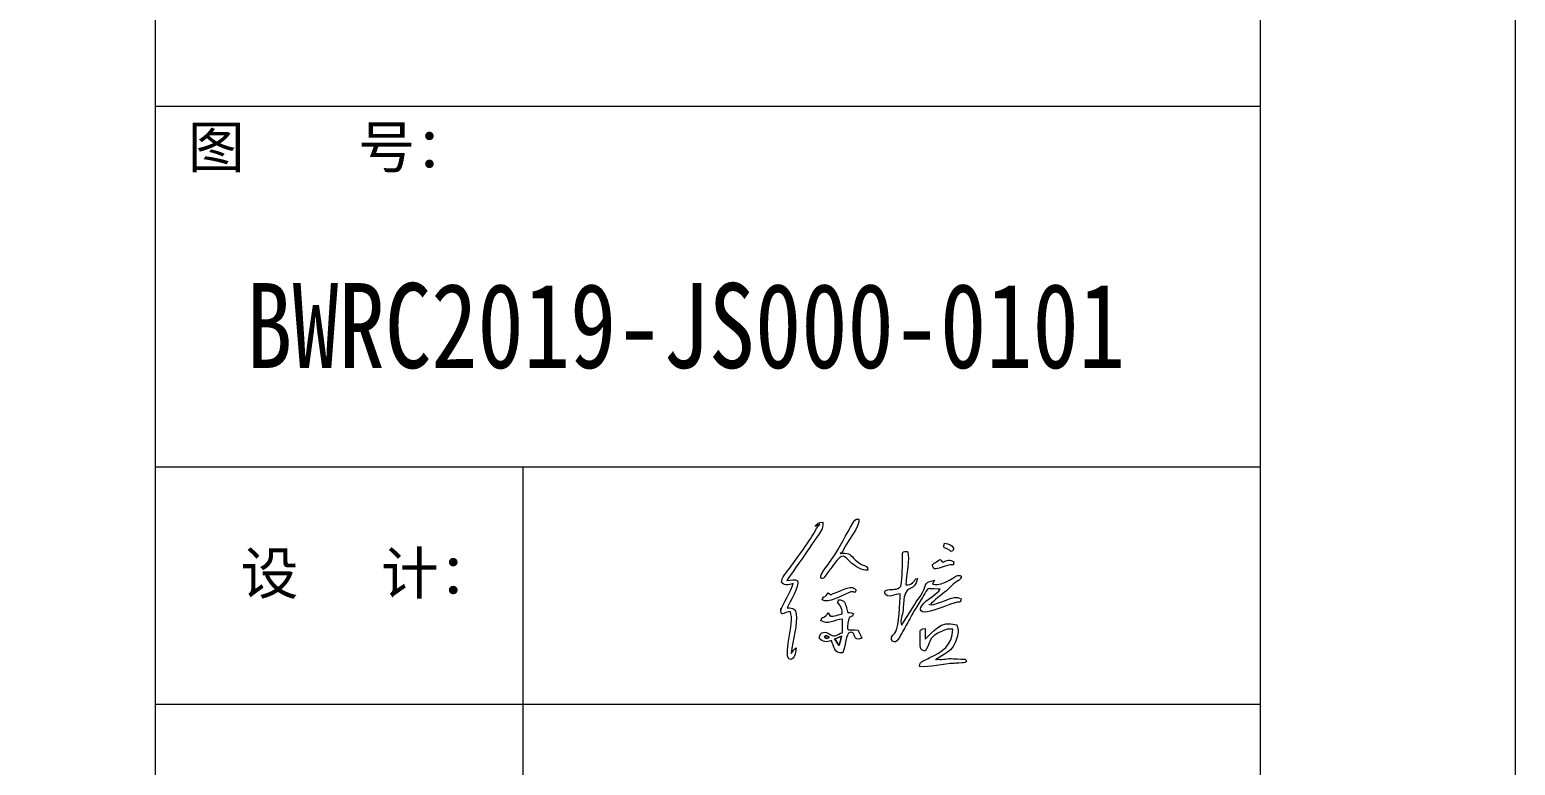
# Model space of a CAD drawing. Header units: millimetres. Extents: x 130143 to 328923, y 19139 to 134795.
# Drawn here: x 321932 to 328923, y 89029 to 92493 of the extents above; entities that cross this region are included whole.
import ezdxf
from ezdxf.enums import TextEntityAlignment as Align

# ---------------------------------------------------------------- set-up
doc = ezdxf.new("R2010")
doc.units = ezdxf.units.MM
doc.header["$LTSCALE"] = 10
doc.layers.add('邦威智能化', color=7, linetype='Continuous', lineweight=18)
doc.styles.get("Standard").update_dxf_attribs({"font": 'arial.ttf'})
doc.styles.add('仿宋体', font='', dxfattribs={"width": 0.8})
doc.styles.get('仿宋体').set_extended_font_data('宋体')

# ---------------------------------------------------------------- blocks, each defined once
blk = doc.blocks.new('图框')
for p, q in [((34698.4, 589.7), (34698.4, -29110.3)), ((34698.4, -14710), (41198.4, -14710)), ((34698.4, -16833.3), (41198.4, -16833.3)), ((36860.1, -16833.3), (36860.1, -23716)), ((34698.4, -18229.8), (41198.4, -18229.8))]:
    blk.add_line(p, q)
for points in [[(-2301.6, 1739.7), (42698.4, 1739.7), (42698.4, -30260.3), (-2301.6, -30260.3)], [(-801.6, 589.7), (41198.4, 589.7), (41198.4, -29110.3), (-801.6, -29110.3)]]:
    blk.add_lwpolyline(points, close=True)
blk.add_text('图       号：', height=245.65).set_placement((34889.6, -15073.6))
blk.add_text('设     计：', height=245.65).set_placement((35200, -17582.6), (36706.3, -17582.6), align=Align.ALIGNED)

msp = doc.modelspace()

# ---------------------------------------------------------------- linework, layer by layer
at = {"layer": '邦威智能化'}
for points, knots in [([(325875.3334, 89948.3489, 0), (325872.33039, 89981.15945, 0), (325857.46304, 89954.57483, 0), (325817.4097, 89995.45906, 0), (325817.4097, 89995.45906, 0), (325790.085, 90023.34825, 0), (325794.78795, 90025.29879, 0), (325753.04993, 90028.26603, 0), (325753.04993, 90028.26603, 0), (325771.19401, 90079.22337, 0), (325843.61211, 90153.69019, 0), (325832.71704, 90188.07374, 0), (325832.71704, 90188.07374, 0), (325814.16276, 90188.44851, 0), (325813.15909, 90181.87733, 0), (325804.93934, 90168.40492, 0), (325804.93934, 90168.40492, 0), (325775.06803, 90119.43763, 0), (325745.92869, 90058.95279, 0), (325705.35925, 89997.43268, 0), (325705.35925, 89997.43268, 0), (325692.99783, 89978.68678, 0), (325670.82011, 89955.85046, 0), (325660.18117, 89932.81823, 0), (325660.18117, 89932.81823, 0), (325656.3231, 89924.47055, 0), (325645.67432, 89901.23571, 0), (325667.85672, 89910.24941, 0), (325667.85672, 89910.24941, 0), (325667.85672, 89910.24941, 0), (325714.5347, 89973.14848, 0), (325714.5347, 89973.14848, 0), (325714.5347, 89973.14848, 0), (325762.5982, 90036.05771, 0), (325760.48058, 90014.13627, 0), (325801.23088, 89979.53783, 0), (325801.23088, 89979.53783, 0), (325819.04046, 89964.41713, 0), (325848.08554, 89945.02021, 0), (325875.3334, 89948.3489, 0)], [0, 0, 0, 0, 38976.8465210166, 38976.8465210166, 38976.8465210166, 38976.8508084698, 77953.6930420333, 77953.6930420333, 77953.6930420333, 77953.6973294863, 116930.5395630499, 116930.5395630499, 116930.5395630499, 116930.543850503, 155907.3860840665, 155907.3860840665, 155907.3860840665, 155907.3903715196, 194884.2326050831, 194884.2326050831, 194884.2326050831, 194884.2368925363, 233861.0791260998, 233861.0791260998, 233861.0791260998, 233861.0834135529, 272837.9256471164, 272837.9256471164, 272837.9256471164, 272837.9299345698, 311814.7721681332, 311814.7721681332, 311814.7721681332, 311814.7764555863, 350791.6186891497, 350791.6186891497, 350791.6186891497, 350791.6229766027, 428745.3117311829, 428745.3117311829, 428745.3117311829, 428745.3117311829]), ([(325627.49436, 90153.76981, 0), (325627.49436, 90153.76981, 0), (325650.37851, 90164.43476, 0), (325650.37851, 90164.43476, 0), (325650.37851, 90164.43476, 0), (325639.15763, 90147.24701, 0), (325647.43353, 90169.62061, 0), (325628.34049, 90132.43328, 0), (325628.34049, 90132.43328, 0), (325608.92067, 90094.62347, 0), (325538.53252, 89999.76443, 0), (325511.72501, 89961.86426, 0), (325511.72501, 89961.86426, 0), (325496.90312, 89940.89865, 0), (325466.65128, 89911.92837, 0), (325470.18495, 89889.03181, 0), (325470.18495, 89889.03181, 0), (325490.72293, 89870.90959, 0), (325498.37127, 89879.72652, 0), (325524.68853, 89884.25384, 0), (325524.68853, 89884.25384, 0), (325517.52657, 89852.98975, 0), (325471.3013, 89778.31735, 0), (325467.8126, 89764.56767, 0), (325467.8126, 89764.56767, 0), (325463.67346, 89748.28506, 0), (325467.98872, 89782.16697, 0), (325466.59683, 89757.13441, 0), (325466.59683, 89757.13441, 0), (325464.8316, 89725.42949, 0), (325490.85657, 89753.96655, 0), (325510.59445, 89752.73254, 0), (325510.59445, 89752.73254, 0), (325535.27054, 89704.41938, 0), (325467.50892, 89528.71442, 0), (325513.59478, 89527.49949, 0), (325513.59478, 89527.49949, 0), (325531.84329, 89530.06068, 0), (325534.10583, 89552.07229, 0), (325538.05652, 89582.26941, 0), (325538.05652, 89582.26941, 0), (325525.31828, 89574.00287, 0), (325525.34373, 89567.3062, 0), (325515.08767, 89555.49348, 0), (325515.08767, 89555.49348, 0), (325522.80606, 89617.99859, 0), (325545.7053, 89698.26392, 0), (325538.66407, 89740.01462, 0), (325538.66407, 89740.01462, 0), (325534.6908, 89763.59995, 0), (325527.27364, 89770.11048, 0), (325496.1847, 89770.02429, 0), (325496.1847, 89770.02429, 0), (325506.58006, 89797.44012, 0), (325556.25051, 89871.17388, 0), (325545.52697, 89898.14537, 0), (325545.52697, 89898.14537, 0), (325531.50669, 89906.37932, 0), (325516.13647, 89899.31225, 0), (325494.56451, 89899.19017, 0), (325494.56451, 89899.19017, 0), (325494.56451, 89899.19017, 0), (325634.65929, 90100.9168, 0), (325634.65929, 90100.9168, 0), (325634.65929, 90100.9168, 0), (325651.17796, 90126.48204, 0), (325666.35336, 90140.39207, 0), (325664.50978, 90173.14697, 0), (325664.50978, 90173.14697, 0), (325640.60177, 90174.61926, 0), (325641.04602, 90169.0124, 0), (325627.49436, 90153.76981, 0)], [0, 0, 0, 0, 39848.876408341, 39848.876408341, 39848.876408341, 39848.8839796276, 79697.7528166821, 79697.7528166821, 79697.7528166821, 79697.7603879686, 119546.6292250232, 119546.6292250232, 119546.6292250232, 119546.6367963097, 159395.5056333643, 159395.5056333643, 159395.5056333643, 159395.5132046508, 199244.3820417053, 199244.3820417053, 199244.3820417053, 199244.3896129919, 239093.2584500464, 239093.2584500464, 239093.2584500464, 239093.266021333, 278942.1348583875, 278942.1348583875, 278942.1348583875, 278942.142429674, 318791.0112667288, 318791.0112667288, 318791.0112667288, 318791.0188380151, 358639.8876750697, 358639.8876750697, 358639.8876750697, 358639.8952463561, 398488.7640834108, 398488.7640834108, 398488.7640834108, 398488.7716546973, 438337.6404917518, 438337.6404917518, 438337.6404917518, 438337.6480630384, 478186.5169000931, 478186.5169000931, 478186.5169000931, 478186.5244713793, 518035.393308434, 518035.393308434, 518035.393308434, 518035.4008797205, 557884.269716775, 557884.269716775, 557884.269716775, 557884.2772880616, 597733.1461251162, 597733.1461251162, 597733.1461251162, 597733.1536964028, 637582.0225334569, 637582.0225334569, 637582.0225334569, 637582.0301047438, 677430.898941798, 677430.898941798, 677430.898941798, 677430.9065130847, 757128.6517584805, 757128.6517584805, 757128.6517584805, 757128.6517584805]), ([(326236.96943, 90074.66765, 0), (326231.76742, 90049.7135, 0), (326226.34779, 90059.79985, 0), (326260.46743, 90041.94785, 0), (326260.46743, 90041.94785, 0), (326262.60819, 90040.8329, 0), (326263.40374, 90030.84217, 0), (326274.79633, 90039.20559, 0), (326274.79633, 90039.20559, 0), (326281.33454, 90044.00367, 0), (326284.65169, 90068.69886, 0), (326236.96943, 90074.66765, 0)], [0, 0, 0, 0, 33937.507461718, 33937.507461718, 33937.507461718, 33937.5088192183, 67875.014923436, 67875.014923436, 67875.014923436, 67875.0162809364, 135750.0298468721, 135750.0298468721, 135750.0298468721, 135750.0298468721]), ([(325749.51908, 90029.97843, 0), (325750.08403, 90030.49462, 0), (325750.64362, 90028.68061, 0), (325750.52292, 90027.92864, 0), (325750.52292, 90027.92864, 0), (325750.47322, 90027.619, 0), (325750.94894, 90027.04921, 0), (325750.93214, 90027.08594, 0), (325750.93214, 90027.08594, 0), (325750.85105, 90027.25209, 0), (325740.13129, 90021.52576, 0), (325749.51908, 90029.97843, 0)], [0, 0, 0, 0, 34811.385793775, 34811.385793775, 34811.385793775, 34811.3871862304, 69622.7715875499, 69622.7715875499, 69622.7715875499, 69622.7729800053, 139245.5431750998, 139245.5431750998, 139245.5431750998, 139245.5431750998]), ([(326031.26311, 89872.86036, 0), (326015.17488, 89850.89561, 0), (325988.69839, 89859.86408, 0), (325970.10075, 89854.421, 0), (325970.10075, 89854.421, 0), (325950.15125, 89848.57669, 0), (325961.03097, 89855.26421, 0), (325954.26828, 89842.00032, 0), (325954.26828, 89842.00032, 0), (325966.94882, 89808.17528, 0), (326003.90065, 89836.30837, 0), (326028.65711, 89836.12917, 0), (326028.65711, 89836.12917, 0), (326025.6761, 89795.15336, 0), (326022.12005, 89686.14169, 0), (326008.10911, 89658.60289, 0), (326008.10911, 89658.60289, 0), (325997.09461, 89636.94109, 0), (325976.47669, 89637.39187, 0), (325992.058, 89612.80547, 0), (325992.058, 89612.80547, 0), (326011.10749, 89597.10575, 0), (326027.44353, 89637.61114, 0), (326040.10562, 89660.10312, 0), (326040.10562, 89660.10312, 0), (326052.75685, 89682.56282, 0), (326065.07182, 89703.98753, 0), (326078.10944, 89728.18312, 0), (326078.10944, 89728.18312, 0), (326091.14617, 89752.3732, 0), (326104.21761, 89773.38723, 0), (326117.53281, 89793.97646, 0), (326117.53281, 89793.97646, 0), (326129.15221, 89811.951, 0), (326147.61947, 89846.79428, 0), (326158.96543, 89860.62702, 0), (326158.96543, 89860.62702, 0), (326158.96543, 89860.62702, 0), (326216.22683, 89857.76581, 0), (326216.22683, 89857.76581, 0), (326216.22683, 89857.76581, 0), (326200.50482, 89835.22048, 0), (326163.39419, 89817.441, 0), (326139.54927, 89791.67345, 0), (326139.54927, 89791.67345, 0), (326125.68121, 89776.68582, 0), (326109.51779, 89752.52118, 0), (326144.53377, 89750.07704, 0), (326144.53377, 89750.07704, 0), (326165.9543, 89748.58431, 0), (326242.89296, 89779.90709, 0), (326270.06847, 89789.00415, 0), (326270.06847, 89789.00415, 0), (326272.73487, 89789.89201, 0), (326279.72803, 89792.36541, 0), (326280.0561, 89792.46588, 0), (326280.0561, 89792.46588, 0), (326280.0561, 89792.46588, 0), (326286.90344, 89794.38418, 0), (326286.90344, 89794.38418, 0), (326286.90344, 89794.38418, 0), (326317.7801, 89801.76985, 0), (326308.31349, 89790.0346, 0), (326314.73301, 89812.92735, 0), (326314.73301, 89812.92735, 0), (326279.33051, 89836.67395, 0), (326209.35105, 89782.94837, 0), (326170.02493, 89784.7231, 0), (326170.02493, 89784.7231, 0), (326182.50411, 89804.09667, 0), (326226.05822, 89833.25723, 0), (326245.6873, 89850.9217, 0), (326245.6873, 89850.9217, 0), (326280.49786, 89882.25133, 0), (326264.44302, 89873.74577, 0), (326302.21705, 89899.26271, 0), (326302.21705, 89899.26271, 0), (326306.777, 89902.3365, 0), (326309.13021, 89902.79253, 0), (326311.72342, 89907.74739, 0), (326311.72342, 89907.74739, 0), (326315.5354, 89915.03051, 0), (326320.37492, 89926.59531, 0), (326297.33167, 89922.96041, 0), (326297.33167, 89922.96041, 0), (326297.33167, 89922.96041, 0), (326253.52353, 89897.16422, 0), (326253.52353, 89897.16422, 0), (326253.52353, 89897.16422, 0), (326230.41177, 89885.15191, 0), (326213.35793, 89876.81804, 0), (326181.55256, 89881.66776, 0), (326181.55256, 89881.66776, 0), (326179.35826, 89892.62599, 0), (326178.62451, 89875.43948, 0), (326189.40519, 89900.62689, 0), (326189.40519, 89900.62689, 0), (326189.40519, 89900.62689, 0), (326158.79664, 89891.05996, 0), (326158.79664, 89891.05996, 0), (326158.79664, 89891.05996, 0), (326134.03291, 89871.1229, 0), (326159.27872, 89869.32813, 0), (326106.81909, 89802.7403, 0), (326106.81909, 89802.7403, 0), (326106.81909, 89802.7403, 0), (326035.41382, 89689.28262, 0), (326035.41382, 89689.28262, 0), (326035.41382, 89689.28262, 0), (326024.00576, 89711.88336, 0), (326036.10768, 89722.01592, 0), (326040.26642, 89751.14173, 0), (326040.26642, 89751.14173, 0), (326043.50205, 89773.77417, 0), (326042.20571, 89794.03729, 0), (326047.30905, 89821.16819, 0), (326047.30905, 89821.16819, 0), (326059.0472, 89883.48751, 0), (326096.81496, 89841.15519, 0), (326108.94172, 89908.36919, 0), (326108.94172, 89908.36919, 0), (326094.77994, 89905.50937, 0), (326103.10368, 89903.79903, 0), (326086.10572, 89888.60481, 0), (326086.10572, 89888.60481, 0), (326077.68365, 89881.08043, 0), (326069.47765, 89876.66915, 0), (326053.86311, 89879.17538, 0), (326053.86311, 89879.17538, 0), (326056.90214, 89925.21235, 0), (326073.4481, 90001.61978, 0), (326063.09196, 90035.79204, 0), (326063.09196, 90035.79204, 0), (326038.89958, 90038.31953, 0), (326037.70255, 90033.90059, 0), (326038.35055, 90015.35796, 0), (326038.35055, 90015.35796, 0), (326039.94025, 89969.67836, 0), (326038.35862, 89918.26893, 0), (326031.26311, 89872.86036, 0)], [0, 0, 0, 0, 39147.1095995892, 39147.1095995892, 39147.1095995892, 39147.1236925486, 78294.2191991784, 78294.2191991784, 78294.2191991784, 78294.2332921378, 117441.3287987674, 117441.3287987674, 117441.3287987674, 117441.3428917268, 156588.4383983566, 156588.4383983566, 156588.4383983566, 156588.452491316, 195735.5479979457, 195735.5479979457, 195735.5479979457, 195735.5620909052, 234882.6575975348, 234882.6575975348, 234882.6575975348, 234882.6716904944, 274029.767197124, 274029.767197124, 274029.767197124, 274029.7812900836, 313176.8767967133, 313176.8767967133, 313176.8767967133, 313176.8908896726, 352323.9863963024, 352323.9863963024, 352323.9863963024, 352324.0004892618, 391471.0959958915, 391471.0959958915, 391471.0959958915, 391471.110088851, 430618.2055954806, 430618.2055954806, 430618.2055954806, 430618.21968844, 469765.3151950697, 469765.3151950697, 469765.3151950697, 469765.3292880292, 508912.4247946589, 508912.4247946589, 508912.4247946589, 508912.4388876183, 548059.5343942482, 548059.5343942482, 548059.5343942482, 548059.5484872074, 587206.6439938373, 587206.6439938373, 587206.6439938373, 587206.658086797, 626353.7535934264, 626353.7535934264, 626353.7535934264, 626353.7676863857, 665500.8631930157, 665500.8631930157, 665500.8631930157, 665500.8772859749, 704647.9727926048, 704647.9727926048, 704647.9727926048, 704647.9868855641, 743795.0823921937, 743795.0823921937, 743795.0823921937, 743795.0964851534, 782942.1919917829, 782942.1919917829, 782942.1919917829, 782942.2060847427, 822089.3015913722, 822089.3015913722, 822089.3015913722, 822089.3156843322, 861236.4111909613, 861236.4111909613, 861236.4111909613, 861236.4252839208, 900383.5207905507, 900383.5207905507, 900383.5207905507, 900383.5348835099, 939530.6303901394, 939530.6303901394, 939530.6303901394, 939530.6444830992, 978677.7399897294, 978677.7399897294, 978677.7399897294, 978677.7540826881, 1017824.849589318, 1017824.849589318, 1017824.849589318, 1017824.863682277, 1056971.9591889069, 1056971.9591889069, 1056971.9591889069, 1056971.9732818659, 1096119.0687884961, 1096119.0687884961, 1096119.0687884961, 1096119.0828814551, 1135266.178388085, 1135266.178388085, 1135266.178388085, 1135266.192481044, 1174413.2879876739, 1174413.2879876739, 1174413.2879876739, 1174413.3020806341, 1213560.397587263, 1213560.397587263, 1213560.397587263, 1213560.411680223, 1252707.5071868531, 1252707.5071868531, 1252707.5071868531, 1252707.5212798109, 1291854.6167864411, 1291854.6167864411, 1291854.6167864411, 1291854.630879401, 1331001.72638603, 1331001.72638603, 1331001.72638603, 1331001.7404789899, 1409295.9455852089, 1409295.9455852089, 1409295.9455852089, 1409295.9455852089]), ([(326230.82069, 89985.93433, 0), (326212.84046, 89994.97403, 0), (326234.04232, 89985.12231, 0), (326214.68194, 89998.31968, 0), (326214.68194, 89998.31968, 0), (326187.63134, 89976.53772, 0), (326190.33928, 89986.30643, 0), (326178.45606, 89969.79782, 0), (326178.45606, 89969.79782, 0), (326178.45606, 89969.79782, 0), (326188.24946, 89954.38137, 0), (326188.24946, 89954.38137, 0), (326188.24946, 89954.38137, 0), (326208.67385, 89952.58344, 0), (326230.52173, 89965.02548, 0), (326261.49007, 89972.16957, 0), (326261.49007, 89972.16957, 0), (326285.29092, 89977.66229, 0), (326274.57044, 89963.30946, 0), (326280.91664, 89986.45219, 0), (326280.91664, 89986.45219, 0), (326264.39591, 90000.20334, 0), (326247.62846, 89994.4665, 0), (326230.82069, 89985.93433, 0)], [0, 0, 0, 0, 36871.8335420678, 36871.8335420678, 36871.8335420678, 36871.8361230961, 73743.6670841356, 73743.6670841356, 73743.6670841356, 73743.669665164, 110615.5006262035, 110615.5006262035, 110615.5006262035, 110615.5032072318, 147487.3341682712, 147487.3341682712, 147487.3341682712, 147487.3367492996, 184359.1677103391, 184359.1677103391, 184359.1677103391, 184359.1702913674, 258102.8347944747, 258102.8347944747, 258102.8347944747, 258102.8347944747]), ([(325689.78365, 89841.23918, 0), (325661.70243, 89802.64732, 0), (325668.9794, 89837.91416, 0), (325660.88593, 89807.38377, 0), (325660.88593, 89807.38377, 0), (325689.48863, 89790.21309, 0), (325748.38755, 89826.07048, 0), (325784.9737, 89841.501, 0), (325784.9737, 89841.501, 0), (325818.28228, 89855.55758, 0), (325810.45284, 89828.89826, 0), (325821.01439, 89853.78054, 0), (325821.01439, 89853.78054, 0), (325802.85573, 89881.35556, 0), (325762.37409, 89856.60217, 0), (325713.34417, 89837.0719, 0), (325713.34417, 89837.0719, 0), (325691.48951, 89828.36859, 0), (325709.39557, 89827.70084, 0), (325689.78365, 89841.23918, 0)], [0, 0, 0, 0, 36391.6027732754, 36391.6027732754, 36391.6027732754, 36391.6049567716, 72783.2055465508, 72783.2055465508, 72783.2055465508, 72783.2077300469, 109174.8083198261, 109174.8083198261, 109174.8083198261, 109174.8105033223, 145566.4110931015, 145566.4110931015, 145566.4110931015, 145566.4132765978, 218349.6166396523, 218349.6166396523, 218349.6166396523, 218349.6166396523]), ([(325755.7341, 89741.875, 0), (325746.11675, 89739.76609, 0), (325708.99438, 89728.23867, 0), (325701.81999, 89731.42066, 0), (325701.81999, 89731.42066, 0), (325680.03564, 89741.07095, 0), (325706.72284, 89724.29847, 0), (325695.2275, 89737.66271, 0), (325695.2275, 89737.66271, 0), (325695.2275, 89737.66271, 0), (325689.26087, 89746.39058, 0), (325689.26087, 89746.39058, 0), (325689.26087, 89746.39058, 0), (325683.33336, 89738.47148, 0), (325689.71241, 89745.24616, 0), (325682.38089, 89737.48435, 0), (325682.38089, 89737.48435, 0), (325681.52644, 89736.57791, 0), (325678.50239, 89733.46178, 0), (325677.46015, 89732.55144, 0), (325677.46015, 89732.55144, 0), (325660.09726, 89717.41579, 0), (325664.50563, 89734.24504, 0), (325654.78502, 89711.13914, 0), (325654.78502, 89711.13914, 0), (325686.95611, 89686.76553, 0), (325717.99263, 89715.53612, 0), (325756.31096, 89716.776, 0), (325756.31096, 89716.776, 0), (325756.31096, 89716.776, 0), (325756.55596, 89652.93033, 0), (325756.55596, 89652.93033, 0), (325756.55596, 89652.93033, 0), (325728.12228, 89647.3021, 0), (325723.9683, 89628.27678, 0), (325699.27449, 89644.7123, 0), (325699.27449, 89644.7123, 0), (325674.41618, 89661.25362, 0), (325651.76662, 89660.74302, 0), (325646.86916, 89627.22679, 0), (325646.86916, 89627.22679, 0), (325664.73848, 89607.21319, 0), (325680.6868, 89608.30595, 0), (325704.48488, 89615.79554, 0), (325704.48488, 89615.79554, 0), (325717.08374, 89590.36634, 0), (325715.10704, 89552.78548, 0), (325758.16883, 89558.27776, 0), (325758.16883, 89558.27776, 0), (325778.18524, 89617.2606, 0), (325771.55024, 89659.28072, 0), (325799.50993, 89655.52467, 0), (325799.50993, 89655.52467, 0), (325820.33063, 89652.73298, 0), (325803.25638, 89610.20786, 0), (325847.77911, 89626.92243, 0), (325847.77911, 89626.92243, 0), (325843.38845, 89641.51142, 0), (325848.00384, 89627.36846, 0), (325842.58345, 89636.81403, 0), (325842.58345, 89636.81403, 0), (325842.58345, 89636.81403, 0), (325829.87738, 89665.07359, 0), (325829.87738, 89665.07359, 0), (325829.87738, 89665.07359, 0), (325787.13107, 89674.51524, 0), (325767.25176, 89641.47532, 0), (325787.33611, 89724.73337, 0), (325787.33611, 89724.73337, 0), (325806.98033, 89735.88432, 0), (325799.58364, 89723.79414, 0), (325808.57112, 89741.73171, 0), (325808.57112, 89741.73171, 0), (325777.20954, 89759.77058, 0), (325785.3657, 89729.06518, 0), (325775.35443, 89770.05049, 0), (325775.35443, 89770.05049, 0), (325770.33324, 89790.60519, 0), (325766.2571, 89808.31984, 0), (325738.33928, 89808.62646, 0), (325738.33928, 89808.62646, 0), (325731.39587, 89781.44493, 0), (325735.0088, 89799.50216, 0), (325746.83785, 89778.85297, 0), (325746.83785, 89778.85297, 0), (325753.19526, 89767.754, 0), (325755.97088, 89757.34336, 0), (325755.7341, 89741.875, 0)], [0, 0, 0, 0, 39092.1967936022, 39092.1967936022, 39092.1967936022, 39092.2057848074, 78184.3935872044, 78184.3935872044, 78184.3935872044, 78184.4025784096, 117276.5903808064, 117276.5903808064, 117276.5903808064, 117276.5993720117, 156368.7871744087, 156368.7871744087, 156368.7871744087, 156368.796165614, 195460.9839680109, 195460.9839680109, 195460.9839680109, 195460.9929592161, 234553.1807616131, 234553.1807616131, 234553.1807616131, 234553.1897528183, 273645.3775552152, 273645.3775552152, 273645.3775552152, 273645.3865464206, 312737.5743488174, 312737.5743488174, 312737.5743488174, 312737.5833400229, 351829.7711424196, 351829.7711424196, 351829.7711424196, 351829.7801336248, 390921.9679360218, 390921.9679360218, 390921.9679360218, 390921.9769272271, 430014.1647296238, 430014.1647296238, 430014.1647296238, 430014.1737208292, 469106.3615232262, 469106.3615232262, 469106.3615232262, 469106.3705144315, 508198.5583168282, 508198.5583168282, 508198.5583168282, 508198.5673080335, 547290.7551104304, 547290.7551104304, 547290.7551104304, 547290.7641016358, 586382.9519040328, 586382.9519040328, 586382.9519040328, 586382.9608952383, 625475.1486976347, 625475.1486976347, 625475.1486976347, 625475.1576888403, 664567.3454912369, 664567.3454912369, 664567.3454912369, 664567.3544824423, 703659.5422848392, 703659.5422848392, 703659.5422848392, 703659.5512760446, 742751.7390784413, 742751.7390784413, 742751.7390784413, 742751.7480696465, 781843.9358720437, 781843.9358720437, 781843.9358720437, 781843.9448632487, 820936.1326656457, 820936.1326656457, 820936.1326656457, 820936.1416568508, 899120.5262528502, 899120.5262528502, 899120.5262528502, 899120.5262528502]), ([(326164.09072, 89787.4338, 0), (326164.09072, 89787.4338, 0), (326165.85308, 89784.63271, 0), (326165.85308, 89784.63271, 0), (326165.85308, 89784.63271, 0), (326165.65792, 89784.93627, 0), (326163.17559, 89786.82068, 0), (326164.09072, 89787.4338, 0)], [0, 0, 0, 0, 33502.0550999903, 33502.0550999903, 33502.0550999903, 33502.0561050519, 100506.1652999708, 100506.1652999708, 100506.1652999708, 100506.1652999708]), ([(325672.09759, 89632.77963, 0), (325676.70074, 89646.75879, 0), (325687.79992, 89636.5095, 0), (325693.23169, 89630.8451, 0), (325693.23169, 89630.8451, 0), (325681.7506, 89625.56993, 0), (325684.97336, 89622.57414, 0), (325672.09759, 89632.77963, 0)], [0, 0, 0, 0, 34103.7325042185, 34103.7325042185, 34103.7325042185, 34103.7335273304, 102311.1975126554, 102311.1975126554, 102311.1975126554, 102311.1975126554]), ([(325718.99562, 89623.86833, 0), (325728.24177, 89626.77414, 0), (325743.02165, 89633.41418, 0), (325752.69083, 89637.0121, 0), (325752.69083, 89637.0121, 0), (325752.69083, 89637.0121, 0), (325740.93924, 89593.19594, 0), (325740.93924, 89593.19594, 0), (325740.93924, 89593.19594, 0), (325731.86972, 89604.88902, 0), (325728.79473, 89612.40978, 0), (325718.99562, 89623.86833, 0)], [0, 0, 0, 0, 34155.953997966, 34155.953997966, 34155.953997966, 34155.9553642041, 68311.9079959319, 68311.9079959319, 68311.9079959319, 68311.9093621701, 136623.8159918639, 136623.8159918639, 136623.8159918639, 136623.8159918639]), ([(326145.23865, 89623.08853, 0), (326145.23865, 89623.08853, 0), (326145.49159, 89672.22703, 0), (326145.49159, 89672.22703, 0), (326145.49159, 89672.22703, 0), (326113.12879, 89670.70618, 0), (326123.97776, 89657.66121, 0), (326122.81345, 89620.93683, 0), (326122.81345, 89620.93683, 0), (326121.85968, 89590.85988, 0), (326116.55711, 89571.00369, 0), (326145.40215, 89566.68583, 0), (326145.40215, 89566.68583, 0), (326168.15903, 89591.50503, 0), (326154.8355, 89635.21124, 0), (326228.96008, 89662.64121, 0), (326228.96008, 89662.64121, 0), (326245.75962, 89668.86065, 0), (326254.33394, 89671.5737, 0), (326276.12172, 89669.33008, 0), (326276.12172, 89669.33008, 0), (326271.85271, 89591.99004, 0), (326226.72333, 89564.21665, 0), (326164.78114, 89534.27552, 0), (326164.78114, 89534.27552, 0), (326155.36718, 89529.72349, 0), (326145.88544, 89525.42056, 0), (326137.02556, 89520.43363, 0), (326137.02556, 89520.43363, 0), (326123.20175, 89512.64759, 0), (326121.70299, 89513.09801, 0), (326119.25187, 89493.51578, 0), (326119.25187, 89493.51578, 0), (326161.57971, 89487.2267, 0), (326234.10033, 89509.00989, 0), (326281.75282, 89508.61545, 0), (326281.75282, 89508.61545, 0), (326281.75282, 89508.61545, 0), (326325.96282, 89511.01387, 0), (326325.96282, 89511.01387, 0), (326325.96282, 89511.01387, 0), (326338.01708, 89514.20629, 0), (326330.86316, 89511.36735, 0), (326338.96294, 89516.14165, 0), (326338.96294, 89516.14165, 0), (326335.34507, 89536.04006, 0), (326338.4401, 89526.09995, 0), (326278.94402, 89530.69238, 0), (326278.94402, 89530.69238, 0), (326246.0422, 89533.2339, 0), (326234.17342, 89525.36661, 0), (326201.27331, 89527.77741, 0), (326201.27331, 89527.77741, 0), (326226.22851, 89553.85452, 0), (326276.62439, 89553.02542, 0), (326297.27622, 89637.91091, 0), (326297.27622, 89637.91091, 0), (326304.31672, 89666.86343, 0), (326301.06115, 89666.58059, 0), (326294.26866, 89690.65812, 0), (326294.26866, 89690.65812, 0), (326214.94015, 89712.85685, 0), (326186.01257, 89658.35566, 0), (326145.23865, 89623.08853, 0)], [0, 0, 0, 0, 37734.6236381504, 37734.6236381504, 37734.6236381504, 37734.6300530364, 75469.2472763008, 75469.2472763008, 75469.2472763008, 75469.2536911869, 113203.8709144512, 113203.8709144512, 113203.8709144512, 113203.8773293372, 150938.4945526017, 150938.4945526017, 150938.4945526017, 150938.5009674877, 188673.1181907521, 188673.1181907521, 188673.1181907521, 188673.1246056381, 226407.7418289026, 226407.7418289026, 226407.7418289026, 226407.7482437885, 264142.3654670531, 264142.3654670531, 264142.3654670531, 264142.3718819391, 301876.9891052036, 301876.9891052036, 301876.9891052036, 301876.9955200894, 339611.6127433538, 339611.6127433538, 339611.6127433538, 339611.6191582399, 377346.2363815043, 377346.2363815043, 377346.2363815043, 377346.2427963905, 415080.8600196547, 415080.8600196547, 415080.8600196547, 415080.8664345407, 452815.4836578052, 452815.4836578052, 452815.4836578052, 452815.4900726912, 490550.1072959556, 490550.1072959556, 490550.1072959556, 490550.1137108416, 528284.7309341058, 528284.7309341058, 528284.7309341058, 528284.7373489921, 566019.3545722563, 566019.3545722563, 566019.3545722563, 566019.3609871424, 641488.6018485572, 641488.6018485572, 641488.6018485572, 641488.6018485572]), ([(326197.22795, 89528.08641, 0), (326197.63193, 89528.27112, 0), (326198.32042, 89527.6842, 0), (326198.25584, 89527.2465, 0), (326198.25584, 89527.2465, 0), (326198.22655, 89527.06403, 0), (326198.68145, 89526.8946, 0), (326198.67681, 89526.90102, 0), (326198.67681, 89526.90102, 0), (326198.59168, 89526.9714, 0), (326191.2988, 89525.35149, 0), (326197.22795, 89528.08641, 0)], [0, 0, 0, 0, 33101.4087230869, 33101.4087230869, 33101.4087230869, 33101.4100471432, 66202.8174461738, 66202.8174461738, 66202.8174461738, 66202.8187702301, 132405.6348923476, 132405.6348923476, 132405.6348923476, 132405.6348923476])]:
    msp.add_open_spline(points, degree=3, knots=knots, dxfattribs=at)
at = {"layer": '邦威智能化', "color": 7}
for points, knots in [([(325672.09759, 89632.77963, 0), (325684.97336, 89622.57414, 0), (325681.7506, 89625.56993, 0), (325693.23169, 89630.8451, 0), (325693.23169, 89630.8451, 0), (325687.79992, 89636.5095, 0), (325676.70074, 89646.75879, 0), (325672.09759, 89632.77963, 0)], [0, 0, 0, 0, 34103.4598265815, 34103.4598265815, 34103.4598265815, 34103.4608496853, 102310.3794797446, 102310.3794797446, 102310.3794797446, 102310.3794797446]), ([(325718.99562, 89623.86833, 0), (325728.79473, 89612.40978, 0), (325731.86972, 89604.88902, 0), (325740.93924, 89593.19594, 0), (325740.93924, 89593.19594, 0), (325740.93924, 89593.19594, 0), (325752.69083, 89637.0121, 0), (325752.69083, 89637.0121, 0), (325752.69083, 89637.0121, 0), (325743.02165, 89633.41418, 0), (325728.24177, 89626.77414, 0), (325718.99562, 89623.86833, 0)], [0, 0, 0, 0, 34150.9038353392, 34150.9038353392, 34150.9038353392, 34150.9052013753, 68301.8076706784, 68301.8076706784, 68301.8076706784, 68301.8090367145, 136603.6153413567, 136603.6153413567, 136603.6153413567, 136603.6153413567])]:
    msp.add_open_spline(points, degree=3, knots=knots, dxfattribs=at)

# ---------------------------------------------------------------- block references
at = {"layer": '邦威智能化', "xscale": 0.8000000000029104, "yscale": 0.7999999999992724, "zscale": 0.8}
msp.add_blockref('图框', (294763.97274, 103901.06772, 0), dxfattribs=at)

# ---------------------------------------------------------------- texts
at = {"layer": '邦威智能化', "color": 0, "insert": (322950.20325, 90892.99516, 0), "char_height": 400, "width": 6746.6666667, "attachment_point": 7, "style": '仿宋体'}
msp.add_mtext('BWRC2019-JS000-0101', dxfattribs=at)

doc.saveas('drawing.dxf')
